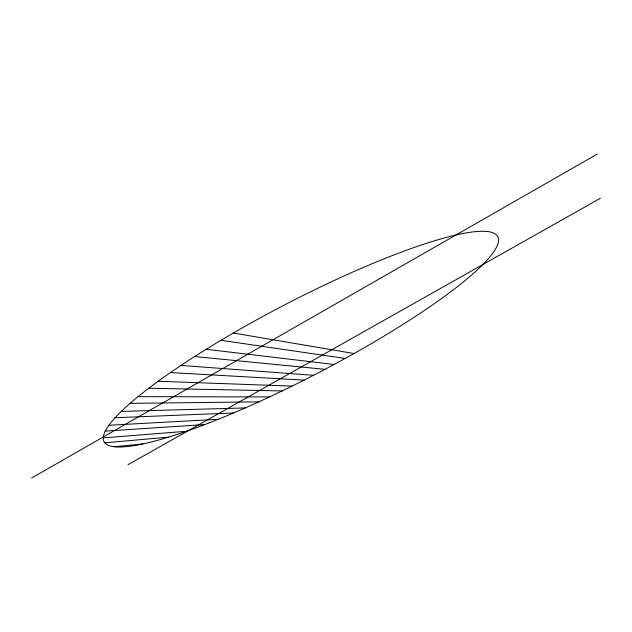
<?xml version="1.0" encoding="UTF-8"?>
<svg xmlns="http://www.w3.org/2000/svg" width="632" height="632" viewBox="0 0 632 632"><rect width="100%" height="100%" fill="white"/><g stroke="black" fill="none" stroke-linecap="round" stroke-linejoin="round"><path stroke-width="0.95" d="M31.6 478.029L597.445 153.971M127.933 464.733L600.4 198.25M114.368 446.729L142.769 443.941M104.746 442.819L168.31 437.178M103.158 437.858L186.187 431.316M105.189 431.103L204.728 424.562M108.815 425.273L218.198 419.293M115.032 417.744L233.524 412.973M121.218 411.4L245.216 407.948M130.01 403.358L258.915 401.841M137.989 396.659L269.572 396.935M148.725 388.23L282.251 390.939M158.103 381.27L292.221 386.097M170.419 372.564L304.19 380.14M180.981 365.422L313.677 375.313M194.624 356.543L325.125 369.349M206.182 349.291L334.249 364.49M220.829 340.293L345.317 358.47M233.39 333.032L354.173 353.557M209.153 422.863A221.958 37.912 -27.5 0 0 498.443 238.612A221.958 37.912 -27.5 0 0 195.043 356.274A221.958 37.912 -27.5 0 0 209.153 422.863"/></g></svg>
